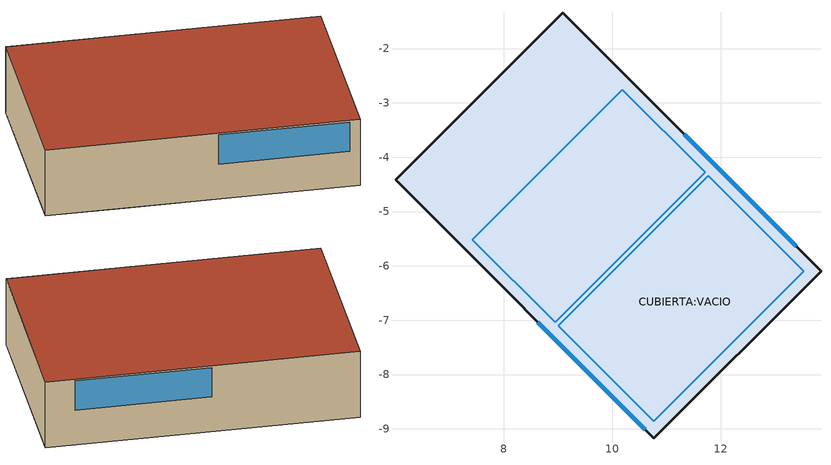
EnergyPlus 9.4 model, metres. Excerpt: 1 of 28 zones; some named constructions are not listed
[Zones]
CUBIERTA:VACIO
 floor to SEGUNDAPLANTAALTA:2PAXES (01. Porcelanato/2cm-Hormigon/15cm_Reversed_Rev): 9.31,-3.53 8.1,-2.32 9.09,-1.34 10.29,-2.55 z10.35; 7.22,-5.62 6.01,-4.42 6.93,-3.5 8.13,-4.7 z10.35
 floor to SEGUNDAPLANTAALTA:ASCENSOR (01. Porcelanato/2cm-Hormigon/15cm_Reversed_Rev): 8.13,-4.7 6.93,-3.5 8.1,-2.32 9.31,-3.53 z10.35
 floor to SEGUNDAPLANTAALTA:2PAXPAS (02.Porcelanato/2cm-Aire/15cm-Gypsum/1.5cm_Reversed_Rev): 8.82,-7.23 7.22,-5.62 10.29,-2.55 11.9,-4.15 z10.35
 floor to SEGUNDAPLANTAALTA:VACIO (02.Porcelanato/2cm-Aire/15cm-Gypsum/1.5cm_Reversed_Rev): 10.77,-9.17 8.82,-7.23 11.9,-4.15 13.84,-6.1 z10.35
 wall outside (01.WA.ENL1.5-BLO15-EMP1.5): 13.84,-6.1 9.09,-1.34 6.01,-4.42 10.77,-9.17 13.84,-6.1 z10.35:11.95
 window (01.Vidrio Claro 6mm - 1002): 13.39,-5.64 11.33,-3.58 / 8.63,-7.04 10.61,-9.02 z11.19:11.91
 roof outside (02.Aluminio/0.4mm-AislantePUR/50mm-Aluminio0.4MM): 10.77,-9.17 13.84,-6.1 9.09,-1.34 6.01,-4.42 z11.95
 skylight inside (Project internal glazing - 1001): 8.95,-7.04 7.43,-5.52 10.19,-2.76 11.71,-4.28 z10.35; 10.77,-8.86 9.01,-7.1 11.77,-4.34 13.53,-6.1 z10.35
[Schedule:Compact]
Off 24/7: Any Number, Through: 12/31, For: AllDays, Until: 24:00, 0
20003: Any Number, Through: 12/31, For: Weekdays Weekends SummerDesignDays, Until: 24:00, 22, For: WinterDesignDays, Until: 24:00, 0, For: AllOtherDays, Until: 24:00, 22
[Schedule:Week:Daily]
8:00 - 18:00 Mon - Sat_Jan; 8:00 - 18:00 Mon - Sat_Feb; 8:00 - 18:00 Mon - Sat_Mar; 8:00 - 18:00 Mon - Sat_Apr; 8:00 - 18:00 Mon - Sat_May; 8:00 - 18:00 Mon - Sat_Jun; 8:00 - 18:00 Mon - Sat_Jul; 8:00 - 18:00 Mon - Sat_Aug; 8:00 - 18:00 Mon - Sat_Sep; 8:00 - 18:00 Mon - Sat_Oct; 8:00 - 18:00 Mon - Sat_Nov; 8:00 - 18:00 Mon - Sat_Dec; Horario Circulacion_Jan; Horario Circulacion_Feb; Horario Circulacion_Mar; Horario Circulacion_Apr; Horario Circulacion_May; Horario Circulacion_Jun; Horario Circulacion_Jul; Horario Circulacion_Aug; Horario Circulacion_Sep; Horario Circulacion_Oct; Horario Circulacion_Nov; Horario Circulacion_Dec: 11, 1, 1, 1, 1, 1, 1, 11, 1, 11, 1, 1
[Schedule:Year]
8:00 - 18:00 Mon - Sat: Any number, 8:00 - 18:00 Mon - Sat_Jan, 1, 1, 1, 31, 8:00 - 18:00 Mon - Sat_Feb, 2, 1, 2, 28, 8:00 - 18:00 Mon - Sat_Mar, 3, 1, 3, 31, 8:00 - 18:00 Mon - Sat_Apr, 4, 1, 4, 30, 8:00 - 18:00 Mon - Sat_May, 5, 1, 5, 31, 8:00 - 18:00 Mon - Sat_Jun, 6, 1, 6, 30, 8:00 - 18:00 Mon - Sat_Jul, 7, 1, 7, 31, 8:00 - 18:00 Mon - Sat_Aug, 8, 1, 8, 31, 8:00 - 18:00 Mon - Sat_Sep, 9, 1, 9, 30, 8:00 - 18:00 Mon - Sat_Oct, 10, 1, 10, 31, 8:00 - 18:00 Mon - Sat_Nov, 11, 1, 11, 30, 8:00 - 18:00 Mon - Sat_Dec, 12, 1, 12, 31
Horario Circulacion: Any number, Horario Circulacion_Jan, 1, 1, 1, 31, Horario Circulacion_Feb, 2, 1, 2, 28, Horario Circulacion_Mar, 3, 1, 3, 31, Horario Circulacion_Apr, 4, 1, 4, 30, Horario Circulacion_May, 5, 1, 5, 31, Horario Circulacion_Jun, 6, 1, 6, 30, Horario Circulacion_Jul, 7, 1, 7, 31, Horario Circulacion_Aug, 8, 1, 8, 31, Horario Circulacion_Sep, 9, 1, 9, 30, Horario Circulacion_Oct, 10, 1, 10, 31, Horario Circulacion_Nov, 11, 1, 11, 30, Horario Circulacion_Dec, 12, 1, 12, 31
[AirflowNetwork:MultiZone:Surface]
SEGUNDAPLANTAALTA:2PAXSUM_Wall_5_0_0: Leakage Component=SEGUNDAPLANTAALTA:2PAXSUM_Wall_5_0_0; Crack Actual Value (dimensionless)=1
SEGUNDAPLANTAALTA:2PAXSUM_Wall_5_0_0_0_0_0_Win: Leakage Component=SEGUNDAPLANTAALTA:2PAXSUM_Wall_5_0_0_0_0_0_Win; Crack Actual Value or Window Open Factor for Ventilation (dimensionless)=1; Ventilation control mode=Temperature; Ventilation temp schedule=20003; Venting Availability Schedule=8:00 - 18:00 Mon - Sat
SEGUNDAPLANTAALTA:2PAXSUM_Wall_6_0_0: Leakage Component=SEGUNDAPLANTAALTA:2PAXSUM_Wall_6_0_0; Crack Actual Value (dimensionless)=1
SEGUNDAPLANTAALTA:2PAXSUM_Wall_7_0_0: Leakage Component=SEGUNDAPLANTAALTA:2PAXSUM_Wall_7_0_0; Crack Actual Value (dimensionless)=1
SEGUNDAPLANTAALTA:2PAXSUM_Wall_7_0_0_0_0_0_Win: Leakage Component=SEGUNDAPLANTAALTA:2PAXSUM_Wall_7_0_0_0_0_0_Win; Crack Actual Value or Window Open Factor for Ventilation (dimensionless)=1; Ventilation control mode=Temperature; Ventilation temp schedule=20003; Venting Availability Schedule=8:00 - 18:00 Mon - Sat
SEGUNDAPLANTAALTA:2PAXSUM_Partition_8_0_0: Leakage Component=SEGUNDAPLANTAALTA:2PAXSUM_Partition_8_0_0; Crack Actual Value (dimensionless)=1
SEGUNDAPLANTAALTA:2PAXSUM_Partition_8_0_0_0_0_0_Win: Leakage Component=SEGUNDAPLANTAALTA:2PAXSUM_Partition_8_0_0_0_0_0_Win; Crack Actual Value or Window Open Factor for Ventilation (dimensionless)=1; Ventilation control mode=Constant; Venting Availability Schedule=8:00 - 18:00 Mon - Sat
SEGUNDAPLANTAALTA:2PAXSUM_Partition_9_0_0: Leakage Component=SEGUNDAPLANTAALTA:2PAXSUM_Partition_9_0_0; Crack Actual Value (dimensionless)=1
SEGUNDAPLANTAALTA:2PAXSUM_Partition_10_0_0: Leakage Component=SEGUNDAPLANTAALTA:2PAXSUM_Partition_10_0_0; Crack Actual Value (dimensionless)=1
SEGUNDAPLANTAALTA:2PAXSUM_Partition_10_0_0_0_0_0_Door: Leakage Component=SEGUNDAPLANTAALTA:2PAXSUM_Partition_10_0_0_0_0_0_Door; Crack Actual Value or Window Open Factor for Ventilation (dimensionless)=1; Ventilation control mode=Constant; Venting Availability Schedule=8:00 - 18:00 Mon - Sat
SEGUNDAPLANTAALTA:ASCENSOR_Ceiling_1_0_0: Leakage Component=SEGUNDAPLANTAALTA:ASCENSOR_Ceiling_1_0_0; Crack Actual Value (dimensionless)=1
SEGUNDAPLANTAALTA:ASCENSOR_Partition_5_0_0: Leakage Component=SEGUNDAPLANTAALTA:ASCENSOR_Partition_5_0_0; Crack Actual Value (dimensionless)=1
SEGUNDAPLANTAALTA:2PAXPAS_Ceiling_1_0_0: Leakage Component=SEGUNDAPLANTAALTA:2PAXPAS_Ceiling_1_0_0; Crack Actual Value (dimensionless)=1
SEGUNDAPLANTAALTA:2PAXPAS_Ceiling_1_0_0_0_0_0_Win: Leakage Component=SEGUNDAPLANTAALTA:2PAXPAS_Ceiling_1_0_0_0_0_0_Win; Crack Actual Value or Window Open Factor for Ventilation (dimensionless)=1; Ventilation control mode=Constant; Venting Availability Schedule=Horario Circulacion
SEGUNDAPLANTAALTA:2PAXPAS_Roof_1_1_0: Leakage Component=SEGUNDAPLANTAALTA:2PAXPAS_Roof_1_1_0; Crack Actual Value (dimensionless)=1
SEGUNDAPLANTAALTA:2PAXPAS_Wall_2_0_0: Leakage Component=SEGUNDAPLANTAALTA:2PAXPAS_Wall_2_0_0; Crack Actual Value (dimensionless)=1
SEGUNDAPLANTAALTA:2PAXPAS_Wall_2_0_0_0_0_0_Door: Leakage Component=SEGUNDAPLANTAALTA:2PAXPAS_Wall_2_0_0_0_0_0_Door; Crack Actual Value or Window Open Factor for Ventilation (dimensionless)=1; Ventilation control mode=Constant; Venting Availability Schedule=Horario Circulacion
SEGUNDAPLANTAALTA:2PAXPAS_Partition_8_0_0: Leakage Component=SEGUNDAPLANTAALTA:2PAXPAS_Partition_8_0_0; Crack Actual Value (dimensionless)=1
SEGUNDAPLANTAALTA:2PAXPAS_Partition_8_0_0_0_0_0_Hole: Leakage Component=SEGUNDAPLANTAALTA:2PAXPAS_Partition_8_0_0_0_0_0_Hole; Crack Actual Value or Window Open Factor for Ventilation (dimensionless)=1; Ventilation control mode=Constant
SEGUNDAPLANTAALTA:VACIO_Ceiling_1_0_0_0_0_0_Win: Leakage Component=SEGUNDAPLANTAALTA:VACIO_Ceiling_1_0_0_0_0_0_Win; Crack Actual Value or Window Open Factor for Ventilation (dimensionless)=1; Ventilation control mode=Constant; Venting Availability Schedule=Off 24/7
CUBIERTA:VACIO_Roof_1_0_0: Leakage Component=CUBIERTA:VACIO_Roof_1_0_0; Crack Actual Value (dimensionless)=1
CUBIERTA:VACIO_Wall_2_0_0: Leakage Component=CUBIERTA:VACIO_Wall_2_0_0; Crack Actual Value (dimensionless)=1
CUBIERTA:VACIO_Wall_2_0_0_0_0_0_Win: Leakage Component=CUBIERTA:VACIO_Wall_2_0_0_0_0_0_Win; Crack Actual Value or Window Open Factor for Ventilation (dimensionless)=1; Ventilation control mode=NoVent
CUBIERTA:VACIO_Wall_3_0_0: Leakage Component=CUBIERTA:VACIO_Wall_3_0_0; Crack Actual Value (dimensionless)=1
CUBIERTA:VACIO_Wall_4_0_0: Leakage Component=CUBIERTA:VACIO_Wall_4_0_0; Crack Actual Value (dimensionless)=1
CUBIERTA:VACIO_Wall_4_0_0_0_0_0_Win: Leakage Component=CUBIERTA:VACIO_Wall_4_0_0_0_0_0_Win; Crack Actual Value or Window Open Factor for Ventilation (dimensionless)=1; Ventilation control mode=NoVent
CUBIERTA:VACIO_Wall_5_0_0: Leakage Component=CUBIERTA:VACIO_Wall_5_0_0; Crack Actual Value (dimensionless)=1
Extra Crack 1: Leakage Component=Extra Crack 1; Crack Actual Value (dimensionless)=1
Extra Crack 2: Leakage Component=Extra Crack 2; Crack Actual Value (dimensionless)=1
[AirflowNetwork:MultiZone:ExternalNode]
Name | External Node Height | Wind Pressure Coefficient Values Object
PLANTABAJA:PBXESX01_Wall_3_0_0 | 2.3 | PLANTABAJA:PBXESX01_Wall_3_0_0
PLANTABAJA:PBXBOX01_Wall_3_0_0 | 2.3 | PLANTABAJA:PBXBOX01_Wall_3_0_0
PLANTABAJA:PBXBAX01_Wall_3_0_0 | 2.3 | PLANTABAJA:PBXBAX01_Wall_3_0_0
PLANTABAJA:PBXREX01_Wall_2_0_0 | 2.3 | PLANTABAJA:PBXREX01_Wall_2_0_0
PLANTABAJA:PBXREX01_Wall_3_0_0 | 2.3 | PLANTABAJA:PBXREX01_Wall_3_0_0
PLANTABAJA:PBXOFX02_Wall_5_0_0 | 2.3 | PLANTABAJA:PBXOFX02_Wall_5_0_0
PLANTABAJA:PBXOFX02_Wall_5_0_0_0_0_0_Win | 2.6 | PLANTABAJA:PBXOFX02_Wall_5_0_0_0_0_0_Win
PLANTABAJA:PBXOFX01_Wall_3_0_0 | 2.3 | PLANTABAJA:PBXOFX01_Wall_3_0_0
PLANTABAJA:PBXOFX01_Wall_4_0_0 | 2.3 | PLANTABAJA:PBXOFX01_Wall_4_0_0
PLANTABAJA:PBXOFX01_Wall_4_0_0_0_0_0_Win | 2.6 | PLANTABAJA:PBXOFX01_Wall_4_0_0_0_0_0_Win
SEGUNDAPLANTAALTA:2PAXBAX01_Roof_1_0_0 | 13.8 | SEGUNDAPLANTAALTA:2PAXBAX01_Roof_1_0_0
SEGUNDAPLANTAALTA:2PAXBAX01_Wall_3_0_0 | 11.5 | SEGUNDAPLANTAALTA:2PAXBAX01_Wall_3_0_0
SEGUNDAPLANTAALTA:2PAXBAX01_Wall_4_0_0 | 11.5 | SEGUNDAPLANTAALTA:2PAXBAX01_Wall_4_0_0
SEGUNDAPLANTAALTA:2PAXBAX01_Wall_4_0_0_0_0_0_Win | 12.39 | SEGUNDAPLANTAALTA:2PAXBAX01_Wall_4_0_0_0_0_0_Win
SEGUNDAPLANTAALTA:2PAXCAF_Roof_1_0_0 | 13.8 | SEGUNDAPLANTAALTA:2PAXCAF_Roof_1_0_0
SEGUNDAPLANTAALTA:2PAXCAF_Wall_3_0_0 | 11.5 | SEGUNDAPLANTAALTA:2PAXCAF_Wall_3_0_0
SEGUNDAPLANTAALTA:2PAXES_Roof_1_1_0 | 13.8 | SEGUNDAPLANTAALTA:2PAXES_Roof_1_1_0
SEGUNDAPLANTAALTA:2PAXES_Roof_1_1_1 | 13.8 | SEGUNDAPLANTAALTA:2PAXES_Roof_1_1_1
SEGUNDAPLANTAALTA:2PAXES_Wall_2_0_0 | 11.5 | SEGUNDAPLANTAALTA:2PAXES_Wall_2_0_0
SEGUNDAPLANTAALTA:2PAXES_Wall_3_0_0 | 11.5 | SEGUNDAPLANTAALTA:2PAXES_Wall_3_0_0
SEGUNDAPLANTAALTA:2PAXSUM_Roof_1_0_0 | 13.8 | SEGUNDAPLANTAALTA:2PAXSUM_Roof_1_0_0
SEGUNDAPLANTAALTA:2PAXSUM_Roof_1_0_1 | 13.8 | SEGUNDAPLANTAALTA:2PAXSUM_Roof_1_0_1
SEGUNDAPLANTAALTA:2PAXSUM_Wall_5_0_0 | 11.5 | SEGUNDAPLANTAALTA:2PAXSUM_Wall_5_0_0
SEGUNDAPLANTAALTA:2PAXSUM_Wall_5_0_0_0_0_0_Win | 11.8 | SEGUNDAPLANTAALTA:2PAXSUM_Wall_5_0_0_0_0_0_Win
SEGUNDAPLANTAALTA:2PAXSUM_Wall_6_0_0 | 11.5 | SEGUNDAPLANTAALTA:2PAXSUM_Wall_6_0_0
SEGUNDAPLANTAALTA:2PAXSUM_Wall_7_0_0 | 11.5 | SEGUNDAPLANTAALTA:2PAXSUM_Wall_7_0_0
SEGUNDAPLANTAALTA:2PAXSUM_Wall_7_0_0_0_0_0_Win | 11.8 | SEGUNDAPLANTAALTA:2PAXSUM_Wall_7_0_0_0_0_0_Win
SEGUNDAPLANTAALTA:2PAXPAS_Roof_1_1_0 | 13.8 | SEGUNDAPLANTAALTA:2PAXPAS_Roof_1_1_0
SEGUNDAPLANTAALTA:2PAXPAS_Wall_2_0_0 | 11.5 | SEGUNDAPLANTAALTA:2PAXPAS_Wall_2_0_0
SEGUNDAPLANTAALTA:2PAXPAS_Wall_2_0_0_0_0_0_Door | 11.16 | SEGUNDAPLANTAALTA:2PAXPAS_Wall_2_0_0_0_0_0_Door
CUBIERTA:VACIO_Roof_1_0_0 | 15.93 | CUBIERTA:VACIO_Roof_1_0_0
CUBIERTA:VACIO_Wall_2_0_0 | 14.87 | CUBIERTA:VACIO_Wall_2_0_0
CUBIERTA:VACIO_Wall_2_0_0_0_0_0_Win | 15.4 | CUBIERTA:VACIO_Wall_2_0_0_0_0_0_Win
CUBIERTA:VACIO_Wall_3_0_0 | 14.87 | CUBIERTA:VACIO_Wall_3_0_0
CUBIERTA:VACIO_Wall_4_0_0 | 14.87 | CUBIERTA:VACIO_Wall_4_0_0
CUBIERTA:VACIO_Wall_4_0_0_0_0_0_Win | 15.4 | CUBIERTA:VACIO_Wall_4_0_0_0_0_0_Win
CUBIERTA:VACIO_Wall_5_0_0 | 14.87 | CUBIERTA:VACIO_Wall_5_0_0
Extra Crack 1 | 0 | Extra Crack 1
Extra Crack 2 | 0 | Extra Crack 2
[AirflowNetwork:MultiZone:WindPressureCoefficientValues] CP Array=Cp Data
Name | Wind direction #1 (deg) | Wind direction #2 (deg) | Wind direction #3 (deg) | Wind direction #4 (deg) | Wind direction #5 (deg) | Wind direction #6 (deg) | Wind direction #7 (deg) | Wind direction #8 (deg)
PLANTABAJA:PBXESX01_Wall_3_0_0; PLANTABAJA:PBXBOX01_Wall_3_0_0; PLANTABAJA:PBXBAX01_Wall_3_0_0; PLANTABAJA:PBXREX01_Wall_3_0_0; PLANTABAJA:PBXOFX01_Wall_3_0_0; SEGUNDAPLANTAALTA:2PAXBAX01_Wall_3_0_0; SEGUNDAPLANTAALTA:2PAXCAF_Wall_3_0_0; SEGUNDAPLANTAALTA:2PAXES_Wall_3_0_0; CUBIERTA:VACIO_Wall_3_0_0 | .1 | -.3 | -.35 | -.2 | -.35 | -.3 | .1 | .4
PLANTABAJA:PBXREX01_Wall_2_0_0; SEGUNDAPLANTAALTA:2PAXES_Wall_2_0_0; SEGUNDAPLANTAALTA:2PAXSUM_Wall_7_0_0; SEGUNDAPLANTAALTA:2PAXSUM_Wall_7_0_0_0_0_0_Win; SEGUNDAPLANTAALTA:2PAXPAS_Wall_2_0_0; SEGUNDAPLANTAALTA:2PAXPAS_Wall_2_0_0_0_0_0_Door; CUBIERTA:VACIO_Wall_2_0_0; CUBIERTA:VACIO_Wall_2_0_0_0_0_0_Win | .1 | .4 | .1 | -.3 | -.35 | -.2 | -.35 | -.3
PLANTABAJA:PBXOFX02_Wall_5_0_0; PLANTABAJA:PBXOFX02_Wall_5_0_0_0_0_0_Win; PLANTABAJA:PBXOFX01_Wall_4_0_0; PLANTABAJA:PBXOFX01_Wall_4_0_0_0_0_0_Win; SEGUNDAPLANTAALTA:2PAXBAX01_Wall_4_0_0; SEGUNDAPLANTAALTA:2PAXBAX01_Wall_4_0_0_0_0_0_Win; SEGUNDAPLANTAALTA:2PAXSUM_Wall_5_0_0; SEGUNDAPLANTAALTA:2PAXSUM_Wall_5_0_0_0_0_0_Win; CUBIERTA:VACIO_Wall_4_0_0; CUBIERTA:VACIO_Wall_4_0_0_0_0_0_Win | -.35 | -.2 | -.35 | -.3 | .1 | .4 | .1 | -.3
SEGUNDAPLANTAALTA:2PAXBAX01_Roof_1_0_0; SEGUNDAPLANTAALTA:2PAXCAF_Roof_1_0_0; SEGUNDAPLANTAALTA:2PAXES_Roof_1_1_0; SEGUNDAPLANTAALTA:2PAXES_Roof_1_1_1; SEGUNDAPLANTAALTA:2PAXSUM_Roof_1_0_0; SEGUNDAPLANTAALTA:2PAXSUM_Roof_1_0_1; SEGUNDAPLANTAALTA:2PAXPAS_Roof_1_1_0; CUBIERTA:VACIO_Roof_1_0_0 | -.5 | -.4 | -.5 | -.6 | -.5 | -.4 | -.5 | -.6
SEGUNDAPLANTAALTA:2PAXSUM_Wall_6_0_0; CUBIERTA:VACIO_Wall_5_0_0 | -.35 | -.3 | .1 | .4 | .1 | -.3 | -.35 | -.2
Extra Crack 1; Extra Crack 2 | 0 | 0 | 0 | 0 | 0 | 0 | 0 | 0
[AirflowNetwork:MultiZone:Component:DetailedOpening] Type of large vertical opening (LVO)=NonPivoted; Extra crack length for LVO type 1 with multiple openable parts (m)=0; Number of Opening Factor Values=2; Opening factor #1 (dimensionless)=0; Width factor for opening factor #1 (dimensionless)=0; Opening factor #2 (dimensionless)=1; Opening factor #3 (dimensionless)=0; Discharge coefficient for Opening factor #3 (dimensionless)=0; Width factor for Opening factor #3 (dimensionless)=0; Height factor for Opening factor #3 (dimensionless)=0; Start height factor for Opening factor #3 (dimensionless)=0; Opening factor #4 (dimensionless)=0; Discharge coefficient for Opening factor #4 (dimensionless)=0; Width factor for Opening factor #4 (dimensionless)=0; Height factor for Opening factor #4 (dimensionless)=0; Start height factor for Opening factor #4 (dimensionless)=0
Name | Air Mass Flow Coefficient When Window or Door Is Closed (kg/s @ 1Pa per m crack) | Air Mass Flow Exponent When Window or Door Is Closed (dimensionless) | Discharge coefficient for opening factor #1 (dimensionless) | Height factor for opening factor #1 (dimensionless) | Start height factor for opening factor #1 (dimensionless) | Discharge coefficient for Opening factor #2 (dimensionless) | Width factor for Opening factor #2 (dimensionless) | Height factor for Opening factor #2 (dimensionless) | Start height factor for Opening factor #2 (dimensionless)
PLANTABAJA:PBXESX01_Partition_5_0_0_0_0_0_Hole; PLANTABAJA:PBXREX01_Partition_5_0_0_0_0_0_Hole; SEGUNDAPLANTAALTA:2PAXCAF_Partition_5_0_0_0_0_0_Hole; SEGUNDAPLANTAALTA:2PAXES_Partition_6_0_0_0_0_0_Hole; SEGUNDAPLANTAALTA:2PAXES_Partition_10_0_0_0_0_0_Hole; SEGUNDAPLANTAALTA:2PAXPAS_Partition_8_0_0_0_0_0_Hole | 1e-08 | 1 | .65 | 1 | 0 | .65 | 1 | 1 | 0
PLANTABAJA:PBXBOX01_Partition_6_0_0_0_0_0_Door; SEGUNDAPLANTAALTA:2PAXBAX01_Partition_2_0_0_0_0_0_Door; SEGUNDAPLANTAALTA:2PAXSUM_Partition_10_0_0_0_0_0_Door | .02 | .6 | .65 | 1 | 0 | .65 | .025 | 1 | 0
PLANTABAJA:PBXOFX02_Partition_4_0_0_0_0_0_Win; SEGUNDAPLANTAALTA:2PAXSUM_Partition_8_0_0_0_0_0_Win | .0014 | .65 | 0.65 | 1 | 0 | 0.65 | 1e-08 | 1 | 0
PLANTABAJA:PBXOFX02_Wall_5_0_0_0_0_0_Win; PLANTABAJA:PBXOFX01_Wall_4_0_0_0_0_0_Win; SEGUNDAPLANTAALTA:2PAXBAX01_Wall_4_0_0_0_0_0_Win; SEGUNDAPLANTAALTA:2PAXSUM_Wall_5_0_0_0_0_0_Win; SEGUNDAPLANTAALTA:2PAXSUM_Wall_7_0_0_0_0_0_Win | .00014 | .65 | 0.65 | .05 | .95 | 0.65 | 1 | .05 | .95
SEGUNDAPLANTAALTA:2PAXPAS_Wall_2_0_0_0_0_0_Door | .0014 | .65 | .65 | 1 | 0 | .65 | .025 | 1 | 0
CUBIERTA:VACIO_Wall_2_0_0_0_0_0_Win; CUBIERTA:VACIO_Wall_4_0_0_0_0_0_Win | .00014 | .65 | .65 | 0 | 0 | .65 | 1e-08 | 1 | 0
[AirflowNetwork:MultiZone:Component:HorizontalOpening] Sloping Plane Angle (open)=90; Discharge coefficient for opening (dimensionless)=.65
Name | Air Mass Flow Coefficient When Window or Door Is Closed (kg/s @ 1Pa per m crack) | Air Mass Flow Exponent When Window or Door Is Closed (dimensionless)
PLANTABAJA:ASCENSOR_Ceiling_1_0_0_0_0_0_Hole; SEGUNDAPLANTAALTA:VACIO_Ceiling_1_0_0_0_0_0_Win | 1e-08 | 0.5
SEGUNDAPLANTAALTA:2PAXPAS_Ceiling_1_0_0_0_0_0_Win | .0014 | .65
[AirflowNetwork:MultiZone:ReferenceCrackConditions]
Reference Crack Conditions: Standard temperature for crack data {C}=20; Standard barometric pressure for crack data {Pa}=101320; Standard humidity ratio for crack data {kg/kg}=0.005
[AirflowNetwork:MultiZone:WindPressureCoefficientArray]
Cp Data: Wind direction #1 {deg}=0; Wind direction #2 {deg}=45; Wind direction #3 {deg}=90; Wind direction #4 {deg}=135; Wind direction #5 {deg}=180; Wind direction #6 {deg}=225; Wind direction #7 {deg}=270; Wind direction #8 {deg}=315
